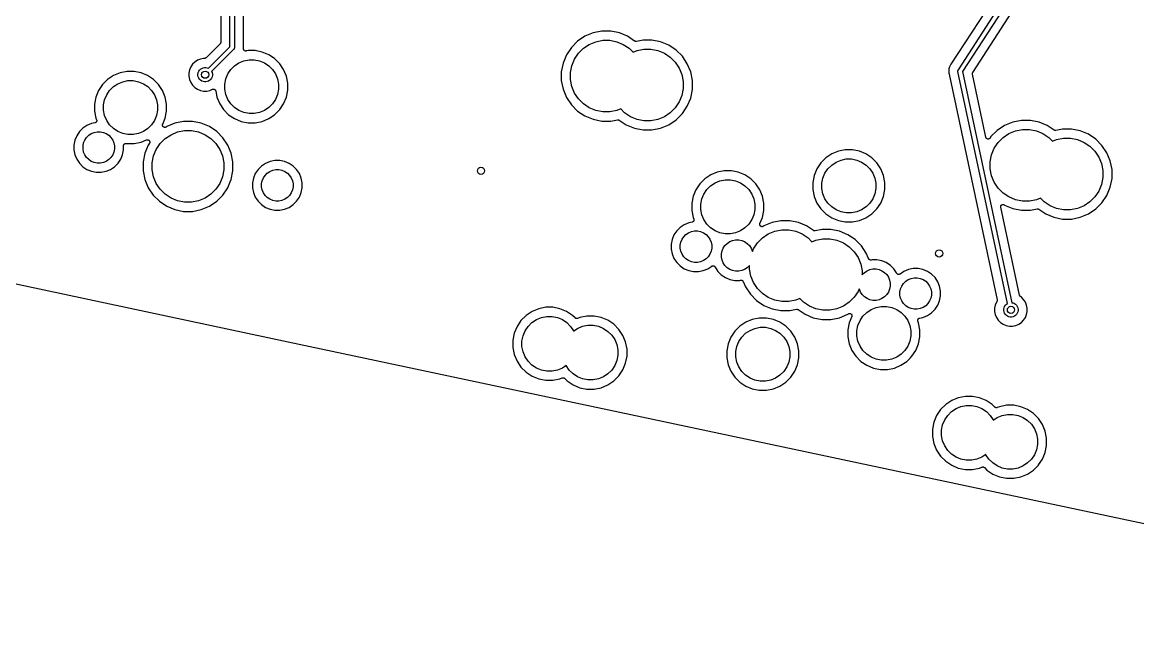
# Model space of a CAD drawing. Extents: x 59 to 2996, y -153 to 1402.
# Drawn here: x 548.7 to 610.8, y 593.7 to 627.8 of the extents above; entities that cross this region are included whole.
import ezdxf

# ---------------------------------------------------------------- set-up
doc = ezdxf.new("R2010")
doc.units = 0
doc.layers.add('BLACK', color=7, linetype='CONTINUOUS')

msp = doc.modelspace()

# ---------------------------------------------------------------- linework, layer by layer
at = {"layer": 'BLACK', "linetype": 'Continuous'}
for points in [[(559.783, 635.736), (559.783, 626.655), (559.783, 626.654), (559.783, 626.654), (559.783, 626.654), (559.783, 626.653), (559.782, 626.641), (559.781, 626.63), (559.781, 626.629), (559.781, 626.628), (559.777, 626.617), (559.774, 626.606), (559.773, 626.605), (559.773, 626.605), (559.767, 626.594), (559.762, 626.584), (559.761, 626.583), (559.761, 626.583), (559.754, 626.574), (559.746, 626.565), (558.966, 625.785), (558.966, 625.785), (558.966, 625.785), (558.966, 625.785), (558.965, 625.784), (558.956, 625.776), (558.947, 625.769), (558.946, 625.769), (558.946, 625.768), (558.935, 625.763), (558.925, 625.757), (558.924, 625.757), (558.924, 625.757), (558.912, 625.754), (558.901, 625.75), (558.9, 625.75), (558.9, 625.75), (558.888, 625.749), (558.876, 625.748), (558.827, 625.748), (558.651, 625.713), (558.486, 625.645), (558.337, 625.545), (558.211, 625.419), (558.112, 625.27), (558.043, 625.105), (558.008, 624.929), (558.008, 624.75), (558.043, 624.575), (558.112, 624.41), (558.211, 624.261), (558.337, 624.135), (558.486, 624.035), (558.651, 623.967), (558.827, 623.932), (559.006, 623.932), (559.181, 623.967), (559.33, 624.028), (559.331, 624.029), (559.331, 624.029), (559.331, 624.029), (559.332, 624.029), (559.343, 624.032), (559.355, 624.036), (559.355, 624.036), (559.355, 624.036), (559.367, 624.037), (559.379, 624.038), (559.38, 624.038), (559.38, 624.038), (559.392, 624.037), (559.404, 624.036), (559.404, 624.035), (559.405, 624.035), (559.416, 624.032), (559.428, 624.028), (559.428, 624.028), (559.428, 624.028), (559.439, 624.022), (559.45, 624.016), (559.45, 624.016), (559.45, 624.016), (559.459, 624.008), (559.469, 624.001), (559.469, 624), (559.469, 624), (559.477, 623.991), (559.484, 623.981), (559.485, 623.981), (559.485, 623.981), (559.49, 623.97), (559.496, 623.96), (559.496, 623.959), (559.496, 623.959), (559.5, 623.947), (559.503, 623.936), (559.572, 623.588), (559.724, 623.223), (559.943, 622.894), (560.223, 622.614), (560.552, 622.394), (560.917, 622.243), (561.305, 622.166), (561.701, 622.166), (562.089, 622.243), (562.454, 622.394), (562.783, 622.614), (563.063, 622.894), (563.283, 623.223), (563.434, 623.588), (563.511, 623.976), (563.511, 624.372), (563.434, 624.76), (563.346, 624.972), (563.346, 624.972), (563.283, 625.125), (563.063, 625.454), (562.783, 625.734), (562.454, 625.953), (562.089, 626.105), (561.701, 626.182), (561.305, 626.182), (561.199, 626.161), (561.198, 626.16), (561.192, 626.16), (561.186, 626.159), (561.179, 626.159), (561.173, 626.158), (561.167, 626.159), (561.161, 626.159), (561.155, 626.16), (561.148, 626.161), (561.143, 626.163), (561.137, 626.164), (561.131, 626.167), (561.125, 626.169), (561.12, 626.171), (561.114, 626.174), (561.109, 626.177), (561.103, 626.18), (561.098, 626.184), (561.094, 626.187), (561.089, 626.192), (561.084, 626.196), (561.08, 626.201), (561.076, 626.205), (561.072, 626.211), (561.068, 626.216), (561.066, 626.221), (561.062, 626.226), (561.06, 626.232), (561.057, 626.238), (561.055, 626.243), (561.053, 626.249), (561.052, 626.255), (561.05, 626.261), (561.049, 626.267), (561.048, 626.273), (561.048, 626.28), (561.048, 626.286), (561.048, 626.292), (561.048, 626.298), (561.05, 626.315), (561.05, 626.315), (561.052, 626.34), (561.05, 626.365), (561.05, 626.366), (561.05, 626.372), (561.049, 626.377), (561.049, 635.736)], [(560.541, 636.059), (560.541, 626.346), (560.542, 626.34), (560.541, 626.334), (560.541, 626.334), (560.539, 626.315), (560.536, 626.305), (560.532, 626.292), (560.521, 626.27), (560.509, 626.256), (560.509, 626.256), (560.505, 626.251), (560.5, 626.247), (559.274, 625.021), (559.301, 624.957), (559.316, 624.879), (559.316, 624.8), (559.301, 624.723), (559.271, 624.65), (559.227, 624.585), (559.171, 624.529), (559.106, 624.485), (559.033, 624.455), (558.956, 624.44), (558.877, 624.44), (558.8, 624.455), (558.727, 624.485), (558.661, 624.529), (558.606, 624.585), (558.562, 624.65), (558.532, 624.723), (558.516, 624.8), (558.516, 624.879), (558.532, 624.957), (558.562, 625.029), (558.606, 625.095), (558.661, 625.151), (558.727, 625.194), (558.8, 625.224), (558.877, 625.24), (558.956, 625.24), (559.033, 625.224), (559.097, 625.198), (560.291, 626.392), (560.291, 636.059)], [(602.754, 629.009), (600.425, 625.422), (600.424, 625.42), (600.42, 625.416), (600.417, 625.412), (600.402, 625.392), (600.345, 625.281), (600.31, 625.162), (600.299, 625.037), (600.31, 624.938), (600.31, 624.938), (600.313, 624.914), (600.321, 624.89), (600.321, 624.888), (600.322, 624.883), (600.324, 624.878), (602.997, 612.301), (602.998, 612.299), (602.998, 612.299), (602.998, 612.299), (602.999, 612.287), (603, 612.275), (603, 612.274), (603, 612.274), (602.999, 612.262), (602.998, 612.25), (602.997, 612.25), (602.997, 612.25), (602.994, 612.238), (602.99, 612.226), (602.99, 612.226), (602.99, 612.226), (602.985, 612.215), (602.979, 612.204), (602.979, 612.204), (602.979, 612.204), (602.958, 612.174), (602.89, 612.008), (602.855, 611.833), (602.855, 611.654), (602.89, 611.479), (602.958, 611.313), (603.058, 611.165), (603.184, 611.038), (603.333, 610.939), (603.498, 610.87), (603.673, 610.835), (603.852, 610.835), (604.028, 610.87), (604.193, 610.939), (604.342, 611.038), (604.468, 611.165), (604.567, 611.313), (604.636, 611.479), (604.671, 611.654), (604.671, 611.833), (604.636, 612.008), (604.567, 612.174), (604.468, 612.322), (604.342, 612.449), (604.289, 612.484), (604.288, 612.485), (604.28, 612.492), (604.271, 612.498), (604.27, 612.5), (604.269, 612.501), (604.262, 612.509), (604.255, 612.517), (604.255, 612.519), (604.254, 612.52), (604.249, 612.53), (604.243, 612.539), (604.243, 612.541), (604.242, 612.542), (604.239, 612.552), (604.236, 612.563), (603.195, 617.462), (603.194, 617.463), (603.194, 617.464), (603.194, 617.464), (603.193, 617.476), (603.192, 617.488), (603.192, 617.489), (603.192, 617.489), (603.193, 617.501), (603.194, 617.513), (603.194, 617.513), (603.194, 617.514), (603.198, 617.525), (603.201, 617.536), (603.202, 617.537), (603.202, 617.537), (603.207, 617.548), (603.213, 617.558), (603.213, 617.559), (603.214, 617.559), (603.221, 617.568), (603.229, 617.577), (603.229, 617.578), (603.23, 617.578), (603.239, 617.586), (603.248, 617.593), (603.248, 617.594), (603.249, 617.594), (603.259, 617.599), (603.27, 617.605), (603.27, 617.605), (603.271, 617.605), (603.282, 617.609), (603.293, 617.612), (603.294, 617.612), (603.294, 617.613), (603.306, 617.614), (603.318, 617.615), (603.318, 617.615), (603.319, 617.615), (603.331, 617.614), (603.343, 617.613), (603.343, 617.613), (603.344, 617.612), (603.355, 617.609), (603.366, 617.606), (603.367, 617.605), (603.367, 617.605), (603.378, 617.6), (603.388, 617.594), (603.389, 617.594), (603.389, 617.594), (603.409, 617.58), (603.865, 617.392), (604.348, 617.295), (604.841, 617.295), (605.213, 617.369), (605.214, 617.37), (605.214, 617.37), (605.214, 617.37), (605.215, 617.37), (605.227, 617.371), (605.238, 617.372), (605.239, 617.372), (605.24, 617.372), (605.251, 617.371), (605.263, 617.369), (605.264, 617.369), (605.264, 617.369), (605.275, 617.366), (605.287, 617.362), (605.287, 617.362), (605.288, 617.362), (605.298, 617.356), (605.309, 617.35), (605.701, 617.088), (606.156, 616.9), (606.64, 616.804), (607.132, 616.804), (607.616, 616.9), (608.071, 617.088), (608.481, 617.362), (608.829, 617.711), (609.103, 618.12), (609.292, 618.576), (609.388, 619.059), (609.388, 619.552), (609.292, 620.035), (609.103, 620.491), (608.829, 620.9), (608.481, 621.249), (608.071, 621.523), (607.616, 621.711), (607.132, 621.807), (606.64, 621.807), (606.267, 621.733), (606.267, 621.733), (606.267, 621.733), (606.267, 621.733), (606.265, 621.733), (606.254, 621.732), (606.242, 621.731), (606.241, 621.731), (606.241, 621.731), (606.229, 621.732), (606.217, 621.733), (606.217, 621.734), (606.216, 621.734), (606.205, 621.737), (606.194, 621.741), (606.193, 621.741), (606.193, 621.741), (606.182, 621.747), (606.172, 621.752), (605.78, 622.014), (605.324, 622.203), (604.841, 622.299), (604.348, 622.299), (603.865, 622.203), (603.409, 622.014), (603, 621.741), (602.651, 621.392), (602.597, 621.311), (602.596, 621.309), (602.588, 621.301), (602.581, 621.292), (602.58, 621.291), (602.58, 621.29), (602.571, 621.283), (602.562, 621.276), (602.561, 621.276), (602.56, 621.275), (602.55, 621.27), (602.54, 621.264), (602.539, 621.264), (602.538, 621.264), (602.528, 621.26), (602.517, 621.257), (602.516, 621.257), (602.515, 621.257), (602.503, 621.256), (602.492, 621.254), (602.491, 621.254), (602.49, 621.254), (602.479, 621.256), (602.467, 621.257), (602.466, 621.257), (602.465, 621.257), (602.455, 621.26), (602.444, 621.264), (602.443, 621.264), (602.442, 621.264), (602.432, 621.27), (602.422, 621.275), (602.421, 621.276), (602.42, 621.276), (602.411, 621.284), (602.402, 621.291), (602.402, 621.291), (602.401, 621.292), (602.394, 621.301), (602.386, 621.31), (602.386, 621.311), (602.385, 621.311), (602.38, 621.321), (602.374, 621.331), (602.374, 621.332), (602.374, 621.333), (602.37, 621.344), (602.367, 621.355), (601.62, 624.869), (601.62, 624.87), (601.62, 624.87), (601.62, 624.87), (601.62, 624.871), (601.618, 624.883), (601.617, 624.895), (601.617, 624.895), (601.617, 624.896), (601.618, 624.907), (601.619, 624.919), (601.62, 624.92), (601.62, 624.921), (601.623, 624.932), (601.626, 624.943), (601.627, 624.944), (601.627, 624.944), (601.632, 624.955), (601.638, 624.965), (603.815, 628.318)], [(603.566, 628.867), (601.068, 625.021), (603.806, 612.143), (603.88, 612.128), (603.952, 612.098), (604.018, 612.054), (604.074, 611.998), (604.117, 611.933), (604.147, 611.86), (604.163, 611.783), (604.163, 611.704), (604.147, 611.627), (604.117, 611.554), (604.074, 611.488), (604.018, 611.433), (603.952, 611.389), (603.88, 611.359), (603.802, 611.343), (603.723, 611.343), (603.646, 611.359), (603.573, 611.389), (603.508, 611.433), (603.452, 611.488), (603.408, 611.554), (603.378, 611.627), (603.363, 611.704), (603.363, 611.783), (603.378, 611.86), (603.408, 611.933), (603.452, 611.998), (603.508, 612.054), (603.561, 612.09), (600.814, 625.014), (600.812, 625.02), (600.812, 625.026), (600.81, 625.044), (600.81, 625.046), (600.812, 625.069), (600.819, 625.092), (600.827, 625.109), (600.827, 625.109), (600.83, 625.114), (600.834, 625.119), (603.356, 629.002)], [(734.459, 613.797), (639.959, 593.71), (639.957, 593.71), (639.956, 593.71), (639.955, 593.71), (639.944, 593.709), (639.932, 593.707), (639.932, 593.708), (639.931, 593.707), (639.919, 593.709), (639.908, 593.71), (639.907, 593.71), (639.906, 593.71), (586.892, 604.979), (563.538, 609.943), (545.406, 613.797)]]:
    msp.add_lwpolyline(points, dxfattribs=at)
for points in [[(580.51, 627.167), (580.055, 626.979), (579.645, 626.705), (579.297, 626.356), (579.023, 625.946), (578.834, 625.491), (578.738, 625.008), (578.738, 624.515), (578.834, 624.032), (579.023, 623.576), (579.297, 623.167), (579.645, 622.818), (580.055, 622.544), (580.51, 622.356), (580.994, 622.259), (581.487, 622.259), (581.859, 622.334), (581.859, 622.334), (581.859, 622.334), (581.859, 622.334), (581.861, 622.334), (581.872, 622.335), (581.884, 622.336), (581.885, 622.336), (581.885, 622.336), (581.897, 622.335), (581.909, 622.333), (581.909, 622.333), (581.91, 622.333), (581.921, 622.33), (581.932, 622.326), (581.933, 622.326), (581.934, 622.326), (581.944, 622.32), (581.954, 622.315), (582.347, 622.052), (582.802, 621.864), (583.285, 621.768), (583.778, 621.768), (584.261, 621.864), (584.717, 622.052), (585.127, 622.326), (585.475, 622.675), (585.749, 623.085), (585.937, 623.54), (586.034, 624.023), (586.034, 624.516), (585.937, 624.999), (585.749, 625.455), (585.475, 625.864), (585.127, 626.213), (584.717, 626.487), (584.261, 626.675), (583.778, 626.772), (583.285, 626.772), (582.913, 626.697), (582.913, 626.697), (582.913, 626.697), (582.913, 626.697), (582.911, 626.697), (582.899, 626.696), (582.888, 626.695), (582.887, 626.695), (582.887, 626.695), (582.875, 626.696), (582.863, 626.697), (582.863, 626.698), (582.862, 626.698), (582.851, 626.701), (582.839, 626.705), (582.839, 626.705), (582.838, 626.705), (582.828, 626.711), (582.818, 626.716), (582.425, 626.979), (581.97, 627.167), (581.487, 627.263), (580.994, 627.263)], [(582.185, 626.528), (582.511, 626.31), (582.727, 626.094), (582.95, 626.187), (583.335, 626.264), (583.728, 626.264), (584.113, 626.187), (584.476, 626.037), (584.803, 625.818), (585.08, 625.541), (585.299, 625.214), (585.449, 624.851), (585.526, 624.466), (585.526, 624.073), (585.449, 623.688), (585.299, 623.325), (585.08, 622.999), (584.803, 622.721), (584.476, 622.503), (584.113, 622.352), (583.728, 622.276), (583.335, 622.276), (582.95, 622.352), (582.587, 622.503), (582.261, 622.721), (582.045, 622.937), (581.822, 622.844), (581.437, 622.767), (581.044, 622.767), (580.659, 622.844), (580.296, 622.994), (579.969, 623.213), (579.691, 623.49), (579.473, 623.817), (579.323, 624.18), (579.246, 624.565), (579.246, 624.958), (579.323, 625.343), (579.473, 625.706), (579.691, 626.032), (579.969, 626.31), (580.296, 626.528), (580.659, 626.679), (581.044, 626.755), (581.437, 626.755), (581.822, 626.679)], [(562.214, 625.503), (562.459, 625.339), (562.668, 625.13), (562.832, 624.884), (562.946, 624.611), (563.003, 624.322), (563.003, 624.026), (562.946, 623.736), (562.832, 623.463), (562.668, 623.218), (562.459, 623.009), (562.214, 622.845), (561.941, 622.731), (561.651, 622.674), (561.355, 622.674), (561.066, 622.731), (560.793, 622.845), (560.547, 623.009), (560.338, 623.218), (560.174, 623.463), (560.061, 623.736), (560.003, 624.026), (560.003, 624.322), (560.061, 624.611), (560.174, 624.884), (560.338, 625.13), (560.547, 625.339), (560.793, 625.503), (561.066, 625.616), (561.355, 625.674), (561.651, 625.674), (561.941, 625.616)], [(554.178, 624.94), (553.813, 624.789), (553.484, 624.569), (553.204, 624.29), (552.984, 623.961), (552.833, 623.595), (552.756, 623.207), (552.756, 622.812), (552.833, 622.424), (552.872, 622.33), (552.872, 622.329), (552.872, 622.329), (552.872, 622.329), (552.873, 622.328), (552.876, 622.316), (552.879, 622.305), (552.879, 622.305), (552.88, 622.304), (552.881, 622.292), (552.882, 622.28), (552.882, 622.28), (552.882, 622.28), (552.88, 622.268), (552.879, 622.256), (552.879, 622.255), (552.879, 622.255), (552.875, 622.244), (552.872, 622.232), (552.872, 622.232), (552.871, 622.231), (552.866, 622.221), (552.86, 622.21), (552.86, 622.21), (552.86, 622.21), (552.852, 622.2), (552.844, 622.191), (552.844, 622.191), (552.844, 622.191), (552.834, 622.183), (552.825, 622.175), (552.825, 622.175), (552.824, 622.175), (552.814, 622.17), (552.803, 622.164), (552.803, 622.164), (552.802, 622.164), (552.791, 622.16), (552.779, 622.157), (552.59, 622.119), (552.338, 622.015), (552.112, 621.863), (551.919, 621.671), (551.768, 621.444), (551.664, 621.193), (551.611, 620.925), (551.611, 620.653), (551.664, 620.386), (551.768, 620.134), (551.919, 619.908), (552.112, 619.715), (552.338, 619.564), (552.59, 619.459), (552.857, 619.406), (553.13, 619.406), (553.397, 619.459), (553.649, 619.564), (553.875, 619.715), (554.068, 619.908), (554.219, 620.134), (554.323, 620.386), (554.377, 620.653), (554.377, 620.885), (554.377, 620.886), (554.377, 620.886), (554.377, 620.886), (554.377, 620.886), (554.378, 620.898), (554.379, 620.91), (554.379, 620.911), (554.379, 620.911), (554.383, 620.922), (554.386, 620.934), (554.387, 620.934), (554.387, 620.935), (554.393, 620.945), (554.398, 620.956), (554.399, 620.956), (554.399, 620.956), (554.406, 620.965), (554.414, 620.975), (554.414, 620.975), (554.415, 620.975), (554.424, 620.983), (554.433, 620.99), (554.434, 620.991), (554.434, 620.991), (554.445, 620.996), (554.455, 621.002), (554.456, 621.002), (554.456, 621.002), (554.467, 621.006), (554.479, 621.009), (554.479, 621.009), (554.48, 621.009), (554.492, 621.01), (554.504, 621.012), (554.504, 621.012), (554.504, 621.012), (554.516, 621.01), (554.528, 621.009), (554.566, 621.002), (554.962, 621.002), (555.35, 621.079), (555.658, 621.207), (555.66, 621.207), (555.66, 621.207), (555.66, 621.207), (555.66, 621.207), (555.672, 621.211), (555.684, 621.214), (555.684, 621.214), (555.684, 621.214), (555.696, 621.215), (555.708, 621.216), (555.708, 621.216), (555.709, 621.216), (555.721, 621.215), (555.733, 621.214), (555.733, 621.214), (555.733, 621.214), (555.745, 621.21), (555.757, 621.206), (555.757, 621.206), (555.757, 621.206), (555.768, 621.2), (555.778, 621.194), (555.779, 621.194), (555.779, 621.194), (555.788, 621.186), (555.797, 621.179), (555.798, 621.179), (555.798, 621.178), (555.805, 621.169), (555.813, 621.159), (555.813, 621.159), (555.813, 621.159), (555.819, 621.148), (555.825, 621.137), (555.825, 621.137), (555.825, 621.137), (555.828, 621.125), (555.832, 621.114), (555.832, 621.114), (555.832, 621.113), (555.833, 621.101), (555.834, 621.089), (555.834, 621.089), (555.834, 621.089), (555.833, 621.076), (555.832, 621.064), (555.832, 621.064), (555.832, 621.064), (555.828, 621.052), (555.824, 621.041), (555.824, 621.041), (555.824, 621.04), (555.818, 621.029), (555.813, 621.019), (555.745, 620.918), (555.557, 620.463), (555.461, 619.979), (555.461, 619.487), (555.557, 619.003), (555.745, 618.548), (556.019, 618.138), (556.368, 617.79), (556.777, 617.516), (557.233, 617.327), (557.716, 617.231), (558.209, 617.231), (558.692, 617.327), (559.148, 617.516), (559.557, 617.79), (559.906, 618.138), (560.18, 618.548), (560.315, 618.874), (560.315, 618.874), (560.368, 619.003), (560.464, 619.487), (560.464, 619.979), (560.368, 620.463), (560.18, 620.918), (559.906, 621.328), (559.557, 621.676), (559.148, 621.95), (558.692, 622.139), (558.209, 622.235), (557.716, 622.235), (557.233, 622.139), (556.777, 621.95), (556.74, 621.925), (556.739, 621.924), (556.739, 621.924), (556.739, 621.924), (556.738, 621.924), (556.727, 621.918), (556.717, 621.913), (556.716, 621.913), (556.716, 621.913), (556.705, 621.909), (556.693, 621.906), (556.693, 621.906), (556.692, 621.906), (556.68, 621.905), (556.668, 621.904), (556.668, 621.904), (556.668, 621.904), (556.656, 621.905), (556.643, 621.906), (556.643, 621.906), (556.643, 621.906), (556.632, 621.91), (556.62, 621.914), (556.62, 621.914), (556.62, 621.914), (556.609, 621.919), (556.598, 621.925), (556.598, 621.926), (556.598, 621.926), (556.588, 621.933), (556.579, 621.941), (556.579, 621.941), (556.579, 621.941), (556.571, 621.951), (556.563, 621.96), (556.563, 621.961), (556.563, 621.961), (556.557, 621.972), (556.552, 621.982), (556.552, 621.983), (556.552, 621.983), (556.548, 621.995), (556.545, 622.006), (556.545, 622.006), (556.545, 622.006), (556.543, 622.019), (556.542, 622.031), (556.542, 622.031), (556.542, 622.031), (556.543, 622.043), (556.545, 622.055), (556.545, 622.056), (556.545, 622.056), (556.548, 622.068), (556.552, 622.079), (556.695, 622.424), (556.772, 622.812), (556.772, 623.207), (556.695, 623.595), (556.543, 623.961), (556.324, 624.29), (556.044, 624.569), (555.715, 624.789), (555.35, 624.94), (554.962, 625.018), (554.566, 625.018)], [(555.474, 624.339), (555.72, 624.175), (555.929, 623.966), (556.093, 623.72), (556.206, 623.447), (556.264, 623.157), (556.264, 622.862), (556.206, 622.572), (556.093, 622.299), (555.929, 622.053), (555.72, 621.844), (555.474, 621.68), (555.201, 621.567), (554.912, 621.51), (554.616, 621.51), (554.326, 621.567), (554.053, 621.68), (553.808, 621.844), (553.599, 622.053), (553.435, 622.299), (553.321, 622.572), (553.264, 622.862), (553.264, 623.157), (553.321, 623.447), (553.435, 623.72), (553.599, 623.966), (553.808, 624.175), (554.053, 624.339), (554.326, 624.452), (554.616, 624.51), (554.912, 624.51), (555.201, 624.452)], [(553.408, 621.565), (553.551, 621.469), (553.673, 621.347), (553.769, 621.204), (553.835, 621.044), (553.869, 620.875), (553.869, 620.703), (553.835, 620.534), (553.769, 620.375), (553.673, 620.231), (553.551, 620.109), (553.408, 620.014), (553.249, 619.948), (553.08, 619.914), (552.907, 619.914), (552.738, 619.948), (552.579, 620.014), (552.436, 620.109), (552.314, 620.231), (552.218, 620.375), (552.152, 620.534), (552.119, 620.703), (552.119, 620.875), (552.152, 621.044), (552.218, 621.204), (552.314, 621.347), (552.436, 621.469), (552.579, 621.565), (552.738, 621.631), (552.907, 621.664), (553.08, 621.664), (553.249, 621.631)], [(558.907, 621.5), (559.234, 621.282), (559.511, 621.004), (559.729, 620.677), (559.88, 620.315), (559.956, 619.929), (559.956, 619.537), (559.88, 619.151), (559.729, 618.788), (559.511, 618.462), (559.234, 618.184), (558.907, 617.966), (558.544, 617.816), (558.159, 617.739), (557.766, 617.739), (557.381, 617.816), (557.018, 617.966), (556.691, 618.184), (556.414, 618.462), (556.196, 618.788), (556.045, 619.151), (555.969, 619.537), (555.969, 619.929), (556.045, 620.315), (556.196, 620.677), (556.414, 621.004), (556.691, 621.282), (557.018, 621.5), (557.381, 621.65), (557.766, 621.727), (558.159, 621.727), (558.544, 621.65)], [(605.539, 621.564), (605.866, 621.346), (606.081, 621.13), (606.304, 621.223), (606.69, 621.299), (607.082, 621.299), (607.468, 621.223), (607.83, 621.072), (608.157, 620.854), (608.435, 620.577), (608.653, 620.25), (608.803, 619.887), (608.88, 619.502), (608.88, 619.109), (608.803, 618.724), (608.653, 618.361), (608.435, 618.034), (608.157, 617.757), (607.83, 617.539), (607.468, 617.388), (607.082, 617.312), (606.69, 617.312), (606.304, 617.388), (605.941, 617.539), (605.615, 617.757), (605.399, 617.972), (605.176, 617.88), (604.791, 617.803), (604.398, 617.803), (604.013, 617.88), (603.65, 618.03), (603.323, 618.249), (603.046, 618.526), (602.828, 618.853), (602.677, 619.216), (602.601, 619.601), (602.601, 619.994), (602.677, 620.379), (602.828, 620.742), (603.046, 621.068), (603.323, 621.346), (603.65, 621.564), (604.013, 621.715), (604.398, 621.791), (604.791, 621.791), (605.176, 621.715)], [(594.156, 620.576), (593.791, 620.425), (593.462, 620.205), (593.182, 619.926), (592.962, 619.597), (592.811, 619.231), (592.734, 618.843), (592.734, 618.448), (592.811, 618.06), (592.962, 617.694), (593.182, 617.366), (593.462, 617.086), (593.791, 616.866), (594.156, 616.715), (594.544, 616.638), (594.94, 616.638), (595.327, 616.715), (595.693, 616.866), (596.022, 617.086), (596.301, 617.366), (596.521, 617.694), (596.673, 618.06), (596.75, 618.448), (596.75, 618.843), (596.673, 619.231), (596.521, 619.597), (596.301, 619.926), (596.022, 620.205), (595.693, 620.425), (595.327, 620.576), (594.94, 620.654), (594.544, 620.654)], [(562.528, 620.007), (562.276, 619.902), (562.05, 619.751), (561.857, 619.558), (561.706, 619.332), (561.602, 619.08), (561.548, 618.813), (561.548, 618.541), (561.602, 618.273), (561.706, 618.022), (561.857, 617.795), (562.05, 617.603), (562.276, 617.451), (562.528, 617.347), (562.795, 617.294), (563.068, 617.294), (563.335, 617.347), (563.587, 617.451), (563.813, 617.603), (564.006, 617.795), (564.157, 618.022), (564.261, 618.273), (564.314, 618.541), (564.314, 618.813), (564.261, 619.08), (564.157, 619.332), (564.006, 619.558), (563.813, 619.751), (563.587, 619.902), (563.335, 620.007), (563.068, 620.06), (562.795, 620.06)], [(563.346, 619.452), (563.489, 619.356), (563.611, 619.235), (563.707, 619.091), (563.773, 618.932), (563.806, 618.763), (563.806, 618.591), (563.773, 618.422), (563.707, 618.262), (563.611, 618.119), (563.489, 617.997), (563.346, 617.901), (563.187, 617.835), (563.018, 617.802), (562.845, 617.802), (562.676, 617.835), (562.517, 617.901), (562.374, 617.997), (562.252, 618.119), (562.156, 618.262), (562.09, 618.422), (562.056, 618.591), (562.056, 618.763), (562.09, 618.932), (562.156, 619.091), (562.252, 619.235), (562.374, 619.356), (562.517, 619.452), (562.676, 619.518), (562.845, 619.552), (563.018, 619.552), (563.187, 619.518)], [(595.452, 619.975), (595.698, 619.811), (595.907, 619.602), (596.071, 619.356), (596.184, 619.083), (596.242, 618.793), (596.242, 618.498), (596.184, 618.208), (596.071, 617.935), (595.907, 617.689), (595.698, 617.48), (595.452, 617.316), (595.179, 617.203), (594.889, 617.146), (594.594, 617.146), (594.304, 617.203), (594.031, 617.316), (593.786, 617.48), (593.577, 617.689), (593.412, 617.935), (593.299, 618.208), (593.242, 618.498), (593.242, 618.793), (593.299, 619.083), (593.412, 619.356), (593.577, 619.602), (593.786, 619.811), (594.031, 619.975), (594.304, 620.088), (594.594, 620.146), (594.889, 620.146), (595.179, 620.088)], [(587.417, 619.412), (587.051, 619.261), (586.722, 619.041), (586.443, 618.761), (586.223, 618.433), (586.072, 618.067), (585.994, 617.679), (585.994, 617.284), (586.072, 616.896), (586.111, 616.802), (586.111, 616.801), (586.111, 616.801), (586.111, 616.801), (586.111, 616.8), (586.115, 616.788), (586.118, 616.777), (586.118, 616.777), (586.118, 616.776), (586.119, 616.764), (586.12, 616.752), (586.12, 616.752), (586.12, 616.751), (586.119, 616.74), (586.118, 616.728), (586.118, 616.727), (586.117, 616.727), (586.114, 616.715), (586.11, 616.704), (586.11, 616.704), (586.11, 616.703), (586.104, 616.693), (586.099, 616.682), (586.098, 616.682), (586.098, 616.681), (586.09, 616.672), (586.083, 616.663), (586.082, 616.663), (586.082, 616.662), (586.073, 616.655), (586.064, 616.647), (586.063, 616.647), (586.063, 616.647), (586.052, 616.641), (586.042, 616.636), (586.041, 616.636), (586.041, 616.635), (586.03, 616.632), (586.018, 616.628), (585.829, 616.591), (585.577, 616.487), (585.35, 616.335), (585.158, 616.143), (585.006, 615.916), (584.902, 615.664), (584.849, 615.397), (584.849, 615.125), (584.902, 614.858), (585.006, 614.606), (585.158, 614.379), (585.35, 614.187), (585.577, 614.035), (585.829, 613.931), (586.096, 613.878), (586.368, 613.878), (586.635, 613.931), (586.887, 614.035), (587.106, 614.181), (587.107, 614.182), (587.107, 614.182), (587.107, 614.182), (587.107, 614.182), (587.118, 614.188), (587.129, 614.193), (587.129, 614.194), (587.129, 614.194), (587.141, 614.197), (587.152, 614.2), (587.153, 614.201), (587.153, 614.201), (587.165, 614.202), (587.177, 614.203), (587.177, 614.203), (587.178, 614.203), (587.19, 614.201), (587.202, 614.2), (587.202, 614.2), (587.202, 614.2), (587.214, 614.196), (587.225, 614.193), (587.226, 614.193), (587.226, 614.193), (587.237, 614.187), (587.247, 614.181), (587.247, 614.181), (587.248, 614.181), (587.257, 614.173), (587.266, 614.165), (587.266, 614.165), (587.267, 614.165), (587.274, 614.156), (587.282, 614.146), (587.282, 614.146), (587.282, 614.146), (587.288, 614.135), (587.294, 614.124), (587.298, 614.114), (587.449, 613.888), (587.642, 613.695), (587.868, 613.544), (588.12, 613.439), (588.387, 613.386), (588.66, 613.386), (588.717, 613.397), (588.717, 613.398), (588.718, 613.398), (588.718, 613.398), (588.718, 613.398), (588.73, 613.399), (588.742, 613.4), (588.743, 613.4), (588.743, 613.4), (588.755, 613.399), (588.767, 613.397), (588.767, 613.397), (588.768, 613.397), (588.779, 613.394), (588.791, 613.39), (588.791, 613.39), (588.791, 613.39), (588.802, 613.384), (588.812, 613.378), (588.813, 613.378), (588.813, 613.378), (588.822, 613.37), (588.831, 613.363), (588.832, 613.362), (588.832, 613.362), (588.84, 613.353), (588.847, 613.343), (588.847, 613.343), (588.848, 613.343), (588.853, 613.332), (588.859, 613.322), (588.984, 613.02), (589.258, 612.61), (589.606, 612.261), (590.016, 611.988), (590.471, 611.799), (590.955, 611.703), (591.447, 611.703), (591.82, 611.777), (591.82, 611.777), (591.82, 611.777), (591.82, 611.777), (591.822, 611.777), (591.833, 611.778), (591.845, 611.779), (591.846, 611.779), (591.846, 611.779), (591.858, 611.778), (591.87, 611.777), (591.87, 611.777), (591.871, 611.777), (591.882, 611.773), (591.893, 611.77), (591.894, 611.769), (591.894, 611.769), (591.905, 611.763), (591.915, 611.758), (592.307, 611.496), (592.763, 611.307), (593.246, 611.211), (593.739, 611.211), (594.222, 611.307), (594.678, 611.496), (594.715, 611.521), (594.716, 611.522), (594.716, 611.522), (594.716, 611.522), (594.717, 611.522), (594.728, 611.528), (594.738, 611.533), (594.739, 611.533), (594.739, 611.533), (594.75, 611.537), (594.762, 611.54), (594.762, 611.54), (594.763, 611.54), (594.774, 611.541), (594.787, 611.542), (594.787, 611.542), (594.787, 611.542), (594.799, 611.541), (594.812, 611.54), (594.812, 611.54), (594.812, 611.54), (594.824, 611.536), (594.835, 611.532), (594.835, 611.532), (594.835, 611.532), (594.846, 611.526), (594.857, 611.52), (594.857, 611.52), (594.857, 611.52), (594.866, 611.513), (594.876, 611.505), (594.876, 611.505), (594.876, 611.504), (594.884, 611.495), (594.892, 611.485), (594.892, 611.485), (594.892, 611.485), (594.898, 611.474), (594.903, 611.464), (594.903, 611.463), (594.903, 611.463), (594.907, 611.452), (594.91, 611.44), (594.91, 611.44), (594.91, 611.439), (594.912, 611.427), (594.913, 611.415), (594.913, 611.415), (594.913, 611.415), (594.912, 611.403), (594.91, 611.39), (594.91, 611.39), (594.91, 611.39), (594.907, 611.379), (594.903, 611.367), (594.76, 611.022), (594.683, 610.634), (594.683, 610.239), (594.76, 609.851), (594.912, 609.485), (595.131, 609.156), (595.411, 608.877), (595.74, 608.657), (596.105, 608.505), (596.493, 608.428), (596.889, 608.428), (597.277, 608.505), (597.642, 608.657), (597.971, 608.877), (598.154, 609.06), (598.154, 609.06), (598.251, 609.156), (598.471, 609.485), (598.622, 609.851), (598.699, 610.239), (598.699, 610.634), (598.622, 611.022), (598.583, 611.116), (598.583, 611.117), (598.583, 611.117), (598.583, 611.117), (598.582, 611.118), (598.579, 611.129), (598.576, 611.141), (598.576, 611.141), (598.575, 611.142), (598.574, 611.153), (598.573, 611.165), (598.573, 611.166), (598.573, 611.166), (598.575, 611.178), (598.576, 611.19), (598.576, 611.19), (598.576, 611.191), (598.58, 611.202), (598.583, 611.214), (598.583, 611.214), (598.584, 611.215), (598.589, 611.225), (598.595, 611.236), (598.595, 611.236), (598.595, 611.236), (598.603, 611.245), (598.611, 611.255), (598.611, 611.255), (598.611, 611.255), (598.621, 611.263), (598.63, 611.27), (598.63, 611.271), (598.631, 611.271), (598.641, 611.276), (598.652, 611.282), (598.652, 611.282), (598.653, 611.282), (598.664, 611.286), (598.676, 611.289), (598.865, 611.327), (599.117, 611.431), (599.343, 611.583), (599.536, 611.775), (599.687, 612.002), (599.791, 612.253), (599.844, 612.521), (599.844, 612.793), (599.791, 613.06), (599.687, 613.312), (599.536, 613.538), (599.343, 613.731), (599.117, 613.882), (598.865, 613.987), (598.598, 614.04), (598.325, 614.04), (598.058, 613.987), (597.806, 613.882), (597.588, 613.736), (597.587, 613.736), (597.587, 613.736), (597.587, 613.736), (597.586, 613.735), (597.576, 613.73), (597.565, 613.724), (597.565, 613.724), (597.564, 613.724), (597.553, 613.721), (597.541, 613.717), (597.541, 613.717), (597.541, 613.717), (597.529, 613.716), (597.517, 613.715), (597.516, 613.715), (597.516, 613.715), (597.504, 613.716), (597.492, 613.717), (597.492, 613.718), (597.491, 613.718), (597.48, 613.721), (597.468, 613.725), (597.468, 613.725), (597.468, 613.725), (597.457, 613.731), (597.446, 613.736), (597.446, 613.737), (597.446, 613.737), (597.437, 613.745), (597.427, 613.752), (597.427, 613.753), (597.427, 613.753), (597.419, 613.762), (597.412, 613.771), (597.411, 613.772), (597.411, 613.772), (597.406, 613.783), (597.4, 613.793), (597.396, 613.804), (597.244, 614.03), (597.052, 614.223), (596.825, 614.374), (596.573, 614.478), (596.306, 614.532), (596.034, 614.532), (595.977, 614.52), (595.976, 614.52), (595.976, 614.52), (595.976, 614.52), (595.975, 614.52), (595.963, 614.519), (595.951, 614.518), (595.951, 614.518), (595.95, 614.518), (595.938, 614.519), (595.927, 614.52), (595.926, 614.52), (595.926, 614.521), (595.914, 614.524), (595.903, 614.528), (595.903, 614.528), (595.902, 614.528), (595.892, 614.534), (595.881, 614.539), (595.881, 614.54), (595.88, 614.54), (595.871, 614.548), (595.862, 614.555), (595.862, 614.555), (595.861, 614.556), (595.854, 614.565), (595.846, 614.574), (595.846, 614.575), (595.846, 614.575), (595.84, 614.586), (595.835, 614.596), (595.71, 614.898), (595.436, 615.308), (595.087, 615.656), (594.678, 615.93), (594.222, 616.119), (593.739, 616.215), (593.246, 616.215), (592.874, 616.141), (592.873, 616.141), (592.873, 616.141), (592.873, 616.141), (592.872, 616.14), (592.86, 616.139), (592.849, 616.138), (592.848, 616.138), (592.847, 616.138), (592.836, 616.14), (592.824, 616.141), (592.823, 616.141), (592.823, 616.141), (592.812, 616.145), (592.8, 616.148), (592.8, 616.148), (592.799, 616.149), (592.789, 616.154), (592.778, 616.16), (592.386, 616.422), (591.931, 616.61), (591.447, 616.707), (590.955, 616.707), (590.471, 616.61), (590.016, 616.422), (589.978, 616.397), (589.977, 616.396), (589.977, 616.396), (589.977, 616.396), (589.977, 616.396), (589.966, 616.39), (589.955, 616.385), (589.955, 616.384), (589.955, 616.384), (589.943, 616.381), (589.931, 616.378), (589.931, 616.378), (589.931, 616.377), (589.919, 616.376), (589.907, 616.375), (589.907, 616.375), (589.906, 616.375), (589.894, 616.377), (589.882, 616.378), (589.882, 616.378), (589.882, 616.378), (589.87, 616.382), (589.858, 616.385), (589.858, 616.385), (589.858, 616.385), (589.847, 616.391), (589.837, 616.397), (589.836, 616.397), (589.836, 616.397), (589.827, 616.405), (589.818, 616.413), (589.817, 616.413), (589.817, 616.413), (589.81, 616.423), (589.802, 616.432), (589.802, 616.432), (589.802, 616.433), (589.796, 616.443), (589.79, 616.454), (589.79, 616.454), (589.79, 616.454), (589.787, 616.466), (589.783, 616.478), (589.783, 616.478), (589.783, 616.478), (589.782, 616.491), (589.781, 616.503), (589.781, 616.503), (589.781, 616.503), (589.782, 616.515), (589.783, 616.527), (589.783, 616.527), (589.783, 616.528), (589.787, 616.539), (589.79, 616.551), (589.933, 616.896), (590.01, 617.284), (590.01, 617.679), (589.933, 618.067), (589.782, 618.433), (589.562, 618.761), (589.557, 618.766), (589.557, 618.766), (589.282, 619.041), (588.954, 619.261), (588.588, 619.412), (588.2, 619.489), (587.805, 619.489)], [(588.713, 618.811), (588.959, 618.646), (589.168, 618.438), (589.332, 618.192), (589.445, 617.919), (589.502, 617.629), (589.502, 617.334), (589.445, 617.044), (589.332, 616.771), (589.168, 616.525), (588.959, 616.316), (588.713, 616.152), (588.44, 616.039), (588.15, 615.981), (587.855, 615.981), (587.565, 616.039), (587.292, 616.152), (587.046, 616.316), (586.837, 616.525), (586.673, 616.771), (586.56, 617.044), (586.502, 617.334), (586.502, 617.629), (586.56, 617.919), (586.673, 618.192), (586.837, 618.438), (587.046, 618.646), (587.292, 618.811), (587.565, 618.924), (587.855, 618.981), (588.15, 618.981), (588.44, 618.924)], [(586.647, 616.036), (586.79, 615.941), (586.912, 615.819), (587.007, 615.675), (587.073, 615.516), (587.107, 615.347), (587.107, 615.175), (587.073, 615.006), (587.007, 614.846), (586.912, 614.703), (586.79, 614.581), (586.647, 614.486), (586.487, 614.42), (586.318, 614.386), (586.146, 614.386), (585.977, 614.42), (585.818, 614.486), (585.674, 614.581), (585.552, 614.703), (585.457, 614.846), (585.391, 615.006), (585.357, 615.175), (585.357, 615.347), (585.391, 615.516), (585.457, 615.675), (585.552, 615.819), (585.674, 615.941), (585.818, 616.036), (585.977, 616.102), (586.146, 616.136), (586.318, 616.136), (586.487, 616.102)], [(592.146, 615.972), (592.472, 615.753), (592.688, 615.538), (592.911, 615.63), (593.296, 615.707), (593.689, 615.707), (594.074, 615.63), (594.437, 615.48), (594.764, 615.262), (595.041, 614.984), (595.259, 614.657), (595.41, 614.295), (595.486, 613.909), (595.486, 613.7), (595.49, 613.706), (595.612, 613.828), (595.756, 613.924), (595.915, 613.99), (596.084, 614.024), (596.256, 614.024), (596.425, 613.99), (596.585, 613.924), (596.728, 613.828), (596.85, 613.706), (596.945, 613.563), (597.011, 613.404), (597.045, 613.235), (597.045, 613.062), (597.011, 612.893), (596.945, 612.734), (596.85, 612.591), (596.728, 612.469), (596.585, 612.373), (596.425, 612.307), (596.256, 612.274), (596.084, 612.274), (595.915, 612.307), (595.756, 612.373), (595.612, 612.469), (595.49, 612.591), (595.395, 612.734), (595.329, 612.893), (595.323, 612.922), (595.259, 612.768), (595.041, 612.442), (594.764, 612.164), (594.437, 611.946), (594.074, 611.796), (593.689, 611.719), (593.296, 611.719), (592.911, 611.796), (592.548, 611.946), (592.221, 612.164), (592.006, 612.38), (591.783, 612.287), (591.397, 612.211), (591.005, 612.211), (590.619, 612.287), (590.257, 612.438), (589.93, 612.656), (589.652, 612.934), (589.434, 613.26), (589.284, 613.623), (589.207, 614.008), (589.207, 614.217), (589.203, 614.211), (589.081, 614.089), (588.938, 613.994), (588.779, 613.928), (588.61, 613.894), (588.437, 613.894), (588.268, 613.928), (588.109, 613.994), (587.966, 614.089), (587.844, 614.211), (587.748, 614.355), (587.682, 614.514), (587.649, 614.683), (587.649, 614.855), (587.682, 615.024), (587.748, 615.184), (587.844, 615.327), (587.966, 615.449), (588.109, 615.545), (588.268, 615.611), (588.437, 615.644), (588.61, 615.644), (588.779, 615.611), (588.938, 615.545), (589.081, 615.449), (589.203, 615.327), (589.299, 615.184), (589.365, 615.024), (589.371, 614.996), (589.434, 615.149), (589.652, 615.476), (589.93, 615.753), (590.257, 615.972), (590.619, 616.122), (591.005, 616.199), (591.397, 616.199), (591.783, 616.122)], [(598.876, 613.432), (599.019, 613.336), (599.141, 613.215), (599.237, 613.071), (599.303, 612.912), (599.336, 612.743), (599.336, 612.571), (599.303, 612.402), (599.237, 612.242), (599.141, 612.099), (599.019, 611.977), (598.876, 611.881), (598.717, 611.815), (598.548, 611.782), (598.375, 611.782), (598.206, 611.815), (598.047, 611.881), (597.904, 611.977), (597.782, 612.099), (597.686, 612.242), (597.62, 612.402), (597.586, 612.571), (597.586, 612.743), (597.62, 612.912), (597.686, 613.071), (597.782, 613.215), (597.904, 613.336), (598.047, 613.432), (598.206, 613.498), (598.375, 613.532), (598.548, 613.532), (598.717, 613.498)], [(582.164, 610.325), (581.941, 610.658), (581.658, 610.941), (581.326, 611.163), (580.956, 611.317), (580.563, 611.395), (580.163, 611.395), (579.77, 611.317), (579.646, 611.265), (579.645, 611.265), (579.645, 611.265), (579.645, 611.265), (579.644, 611.264), (579.633, 611.261), (579.621, 611.258), (579.621, 611.258), (579.62, 611.257), (579.608, 611.256), (579.597, 611.255), (579.596, 611.255), (579.596, 611.255), (579.584, 611.257), (579.572, 611.258), (579.571, 611.258), (579.571, 611.258), (579.56, 611.262), (579.548, 611.265), (579.548, 611.265), (579.547, 611.265), (579.537, 611.271), (579.526, 611.277), (579.526, 611.277), (579.526, 611.277), (579.516, 611.285), (579.507, 611.292), (579.367, 611.433), (579.034, 611.655), (578.664, 611.808), (578.272, 611.886), (577.872, 611.886), (577.479, 611.808), (577.109, 611.655), (576.776, 611.433), (576.493, 611.15), (576.271, 610.817), (576.118, 610.447), (576.04, 610.055), (576.04, 609.654), (576.118, 609.262), (576.271, 608.892), (576.493, 608.559), (576.776, 608.276), (577.109, 608.054), (577.479, 607.901), (577.872, 607.822), (578.272, 607.822), (578.664, 607.901), (578.789, 607.952), (578.79, 607.952), (578.79, 607.952), (578.79, 607.952), (578.791, 607.953), (578.802, 607.956), (578.813, 607.959), (578.814, 607.96), (578.814, 607.96), (578.826, 607.961), (578.838, 607.962), (578.839, 607.962), (578.839, 607.962), (578.851, 607.961), (578.863, 607.959), (578.863, 607.959), (578.864, 607.959), (578.875, 607.956), (578.886, 607.952), (578.887, 607.952), (578.887, 607.952), (578.898, 607.946), (578.908, 607.94), (578.909, 607.94), (578.909, 607.94), (578.918, 607.932), (578.927, 607.925), (579.068, 607.784), (579.401, 607.562), (579.77, 607.409), (580.163, 607.331), (580.563, 607.331), (580.956, 607.409), (581.326, 607.562), (581.658, 607.784), (581.941, 608.067), (582.164, 608.4), (582.317, 608.77), (582.395, 609.163), (582.395, 609.563), (582.317, 609.955)], [(597.402, 611.766), (597.647, 611.601), (597.856, 611.393), (598.02, 611.147), (598.133, 610.874), (598.191, 610.584), (598.191, 610.289), (598.133, 609.999), (598.02, 609.726), (597.856, 609.48), (597.647, 609.271), (597.402, 609.107), (597.129, 608.994), (596.839, 608.936), (596.543, 608.936), (596.254, 608.994), (595.981, 609.107), (595.735, 609.271), (595.526, 609.48), (595.362, 609.726), (595.249, 609.999), (595.191, 610.289), (595.191, 610.584), (595.249, 610.874), (595.362, 611.147), (595.526, 611.393), (595.735, 611.601), (595.981, 611.766), (596.254, 611.879), (596.543, 611.936), (596.839, 611.936), (597.129, 611.879)], [(578.794, 611.205), (579.043, 611.038), (579.255, 610.826), (579.422, 610.576), (579.425, 610.569), (579.641, 610.713), (579.919, 610.828), (580.213, 610.887), (580.513, 610.887), (580.808, 610.828), (581.085, 610.713), (581.335, 610.546), (581.547, 610.334), (581.714, 610.085), (581.829, 609.807), (581.887, 609.513), (581.887, 609.213), (581.829, 608.918), (581.714, 608.641), (581.547, 608.391), (581.335, 608.179), (581.085, 608.012), (580.808, 607.897), (580.513, 607.839), (580.213, 607.839), (579.919, 607.897), (579.641, 608.012), (579.392, 608.179), (579.179, 608.391), (579.013, 608.641), (579.009, 608.648), (578.794, 608.504), (578.516, 608.389), (578.222, 608.33), (577.922, 608.33), (577.627, 608.389), (577.35, 608.504), (577.1, 608.671), (576.888, 608.883), (576.721, 609.133), (576.606, 609.41), (576.548, 609.704), (576.548, 610.005), (576.606, 610.299), (576.721, 610.576), (576.888, 610.826), (577.1, 611.038), (577.35, 611.205), (577.627, 611.32), (577.922, 611.378), (578.222, 611.378), (578.516, 611.32)], [(589.366, 611.203), (589.001, 611.052), (588.672, 610.832), (588.392, 610.552), (588.172, 610.223), (588.021, 609.858), (587.944, 609.47), (587.944, 609.074), (588.021, 608.686), (588.172, 608.321), (588.392, 607.992), (588.672, 607.712), (589.001, 607.493), (589.366, 607.341), (589.754, 607.264), (590.15, 607.264), (590.538, 607.341), (590.903, 607.493), (591.232, 607.712), (591.512, 607.992), (591.731, 608.321), (591.883, 608.686), (591.96, 609.074), (591.96, 609.47), (591.883, 609.858), (591.731, 610.223), (591.512, 610.552), (591.232, 610.832), (590.903, 611.052), (590.538, 611.203), (590.15, 611.28), (589.754, 611.28)], [(590.662, 610.601), (590.908, 610.437), (591.117, 610.228), (591.281, 609.983), (591.394, 609.71), (591.452, 609.42), (591.452, 609.124), (591.394, 608.835), (591.281, 608.562), (591.117, 608.316), (590.908, 608.107), (590.662, 607.943), (590.389, 607.83), (590.1, 607.772), (589.804, 607.772), (589.514, 607.83), (589.241, 607.943), (588.996, 608.107), (588.787, 608.316), (588.623, 608.562), (588.509, 608.835), (588.452, 609.124), (588.452, 609.42), (588.509, 609.71), (588.623, 609.983), (588.787, 610.228), (588.996, 610.437), (589.241, 610.601), (589.514, 610.714), (589.804, 610.772), (590.1, 610.772), (590.389, 610.714)], [(600.833, 606.844), (600.463, 606.691), (600.131, 606.469), (599.848, 606.186), (599.625, 605.853), (599.472, 605.483), (599.394, 605.09), (599.394, 604.69), (599.472, 604.298), (599.625, 603.928), (599.848, 603.595), (600.131, 603.312), (600.463, 603.09), (600.833, 602.936), (601.226, 602.858), (601.626, 602.858), (602.019, 602.936), (602.143, 602.988), (602.144, 602.988), (602.144, 602.988), (602.144, 602.988), (602.145, 602.989), (602.156, 602.992), (602.168, 602.995), (602.168, 602.995), (602.169, 602.996), (602.181, 602.997), (602.192, 602.998), (602.193, 602.998), (602.193, 602.998), (602.205, 602.996), (602.217, 602.995), (602.218, 602.995), (602.218, 602.995), (602.229, 602.991), (602.241, 602.988), (602.241, 602.988), (602.242, 602.988), (602.252, 602.982), (602.263, 602.976), (602.263, 602.976), (602.263, 602.976), (602.273, 602.968), (602.282, 602.961), (602.422, 602.82), (602.755, 602.598), (603.125, 602.445), (603.517, 602.367), (603.917, 602.367), (604.31, 602.445), (604.68, 602.598), (605.013, 602.82), (605.296, 603.103), (605.302, 603.113), (605.302, 603.113), (605.518, 603.436), (605.671, 603.806), (605.749, 604.198), (605.749, 604.599), (605.671, 604.991), (605.518, 605.361), (605.296, 605.694), (605.013, 605.977), (604.68, 606.199), (604.31, 606.352), (603.917, 606.431), (603.517, 606.431), (603.125, 606.352), (603, 606.301), (602.999, 606.301), (602.999, 606.301), (602.999, 606.301), (602.998, 606.3), (602.987, 606.297), (602.976, 606.293), (602.975, 606.293), (602.975, 606.293), (602.963, 606.292), (602.951, 606.291), (602.95, 606.291), (602.95, 606.291), (602.938, 606.292), (602.926, 606.294), (602.926, 606.294), (602.925, 606.294), (602.914, 606.297), (602.903, 606.301), (602.902, 606.301), (602.902, 606.301), (602.891, 606.307), (602.881, 606.313), (602.88, 606.313), (602.88, 606.313), (602.871, 606.321), (602.862, 606.328), (602.721, 606.469), (602.388, 606.691), (602.019, 606.844), (601.626, 606.922), (601.226, 606.922)], [(602.148, 606.241), (602.397, 606.074), (602.61, 605.862), (602.776, 605.612), (602.78, 605.605), (602.995, 605.749), (603.273, 605.864), (603.567, 605.923), (603.867, 605.923), (604.162, 605.864), (604.439, 605.749), (604.689, 605.582), (604.901, 605.37), (605.068, 605.12), (605.183, 604.843), (605.241, 604.549), (605.241, 604.248), (605.183, 603.954), (605.068, 603.677), (604.901, 603.427), (604.689, 603.215), (604.439, 603.048), (604.162, 602.933), (603.867, 602.875), (603.567, 602.875), (603.273, 602.933), (602.995, 603.048), (602.746, 603.215), (602.534, 603.427), (602.367, 603.677), (602.364, 603.684), (602.148, 603.54), (601.87, 603.425), (601.576, 603.366), (601.276, 603.366), (600.981, 603.425), (600.704, 603.54), (600.454, 603.707), (600.242, 603.919), (600.075, 604.168), (599.96, 604.446), (599.902, 604.74), (599.902, 605.04), (599.96, 605.335), (600.075, 605.612), (600.242, 605.862), (600.454, 606.074), (600.704, 606.241), (600.981, 606.356), (601.276, 606.414), (601.576, 606.414), (601.87, 606.356)]]:
    msp.add_lwpolyline(points, close=True, dxfattribs=at)
at = {"layer": 'BLACK'}
for centre in [(558.916, 624.84), (574.266, 619.486), (599.766, 614.886), (603.763, 611.743)]:
    msp.add_circle(centre, 0.2, dxfattribs=at)

doc.saveas('drawing.dxf')
